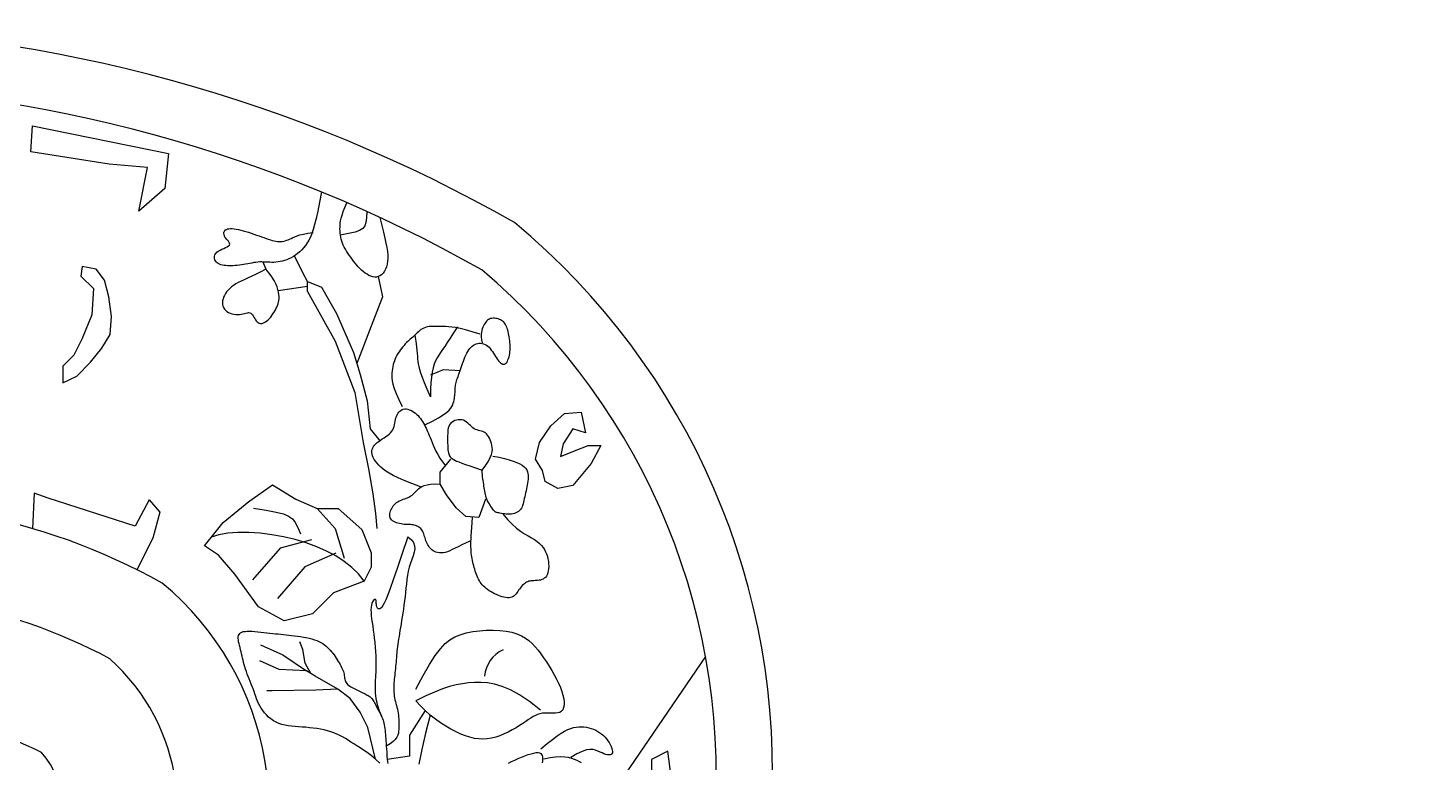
# Model space of a CAD drawing. Extents: x -66030 to 95157, y -13132 to 45879.
# Drawn here: x 25891 to 26495, y 14310 to 14631 of the extents above; entities that cross this region are included whole.
import ezdxf

# ---------------------------------------------------------------- set-up
doc = ezdxf.new("R2010")
doc.units = 0
doc.header["$LTSCALE"] = 100
doc.header["$MEASUREMENT"] = 0
for name, color, linetype in [('3', 11, 'CONTINUOUS'), ('4', 121, 'CONTINUOUS'), ('7', 105, 'CONTINUOUS')]:
    doc.layers.add(name, color=color, linetype=linetype)

# ---------------------------------------------------------------- blocks, each defined once
blk = doc.blocks.new('窗-064')
at = {"layer": '3'}
for points in [[(379.11, 1460.02, 0.125096), (82.51, 1540.83, 0.246226), (-582.47, 1150.55, 0.263392), (-638.54, 530.87, 0.244254), (-189.37, 119.63, 0.094728), (40.45, 107.47, 0.229302), (460.49, 195.21, 0.299851), (744.37, 931.32, 0.257018), (480.15, 1211.55, 0.245877)], [(258.21, 275.66, 0.056171), (374.67, 329.94, 0.100571), (525.28, 505.18, 0.264454), (554.96, 903.36, 0.241063), (298.76, 1092.72, -0.456969), (268.04, 1157.7, 0.370609), (239.49, 1323.16, 0.165573), (66.06, 1355.1, 0.181697), (-310.31, 1189.25, 0.216134), (-501.54, 799.61, 0.12446), (-434.82, 522.55, 0.140784), (-236.16, 321.06, 0.124254), (-143.2, 281.96, 0.146763), (39.28, 286.51, 0.143216)]]:
    blk.add_lwpolyline(points, format="xyb", close=True, dxfattribs=at)
for points in [[(229.33, 1485.7), (233.14, 1504.72), (216.38, 1506.24), (182.12, 1511.56), (182.88, 1522.97), (242.27, 1510.8), (240.75, 1495.59), (229.33, 1485.7)], [(309.09, 1494.06), (308.22, 1489.52), (307.44, 1485.7), (306.73, 1482.51), (306.08, 1479.87), (305.46, 1477.68), (304.85, 1475.87), (304.23, 1474.33), (303.57, 1472.99), (302.86, 1471.78), (302.1, 1470.67), (301.3, 1469.65), (300.45, 1468.73), (299.57, 1467.9), (298.66, 1467.15), (297.74, 1466.47), (296.8, 1465.87), (295.84, 1465.34), (294.88, 1464.87), (293.92, 1464.46), (292.96, 1464.12), (292.01, 1463.83), (291.06, 1463.61), (290.13, 1463.45), (289.21, 1463.34), (288.31, 1463.3), (287.42, 1463.29), (286.55, 1463.31), (285.68, 1463.36), (284.82, 1463.41), (283.96, 1463.44), (283.1, 1463.46), (282.23, 1463.45), (281.35, 1463.39), (280.46, 1463.29), (279.57, 1463.16), (278.67, 1463), (277.77, 1462.84), (276.86, 1462.66), (275.96, 1462.49), (275.04, 1462.33), (274.13, 1462.19), (273.23, 1462.07), (272.33, 1461.97), (271.44, 1461.89), (270.57, 1461.84), (269.71, 1461.81), (268.87, 1461.81), (268.06, 1461.83), (267.28, 1461.88), (266.54, 1461.97), (265.83, 1462.09), (265.17, 1462.26), (264.56, 1462.47), (264.01, 1462.74), (263.52, 1463.06), (263.11, 1463.45), (262.77, 1463.89), (262.51, 1464.39), (262.36, 1464.93), (262.31, 1465.49), (262.38, 1466.06), (262.58, 1466.63), (262.92, 1467.18), (263.41, 1467.69), (264.05, 1468.16), (264.81, 1468.59), (265.62, 1468.99), (266.45, 1469.37), (267.23, 1469.73), (267.93, 1470.09), (268.5, 1470.45), (268.87, 1470.82), (269.03, 1471.21), (268.99, 1471.62), (268.79, 1472.04), (268.48, 1472.48), (268.1, 1472.93), (267.69, 1473.39), (267.3, 1473.87), (266.95, 1474.36), (266.7, 1474.85), (266.53, 1475.35), (266.47, 1475.83), (266.5, 1476.29), (266.62, 1476.72), (266.84, 1477.1), (267.15, 1477.43), (267.56, 1477.69), (268.06, 1477.88), (268.65, 1478), (269.33, 1478.05), (270.09, 1478.03), (270.92, 1477.96), (271.83, 1477.82), (272.8, 1477.63), (273.83, 1477.39), (274.92, 1477.1), (276.05, 1476.78), (277.21, 1476.42), (278.38, 1476.04), (279.56, 1475.64), (280.72, 1475.24), (281.85, 1474.85), (282.94, 1474.46), (283.97, 1474.09), (284.95, 1473.75), (285.88, 1473.43), (286.77, 1473.15), (287.61, 1472.9), (288.41, 1472.7), (289.18, 1472.54), (289.92, 1472.44), (290.62, 1472.39), (291.31, 1472.4), (291.97, 1472.46), (292.62, 1472.57), (293.26, 1472.72), (293.9, 1472.92), (294.54, 1473.17), (295.18, 1473.45), (295.84, 1473.77), (296.56, 1474.12), (297.4, 1474.49), (298.43, 1474.88), (299.68, 1475.27), (301.22, 1475.65), (303.11, 1476.03), (305.39, 1476.38)], [(334.6, 1482.9), (335.43, 1479.46), (336.15, 1476.48), (336.76, 1473.92), (337.26, 1471.7), (337.64, 1469.78), (337.9, 1468.08), (338.05, 1466.57), (338.07, 1465.16), (337.97, 1463.83), (337.76, 1462.57), (337.44, 1461.4), (337.03, 1460.33), (336.54, 1459.37), (335.96, 1458.56), (335.33, 1457.89), (334.63, 1457.38), (333.89, 1457.05), (333.11, 1456.89), (332.3, 1456.88), (331.47, 1457), (330.63, 1457.25), (329.79, 1457.61), (328.97, 1458.06), (328.16, 1458.6), (327.37, 1459.2), (326.62, 1459.86), (325.88, 1460.57), (325.17, 1461.32), (324.48, 1462.12), (323.8, 1462.94), (323.14, 1463.79), (322.49, 1464.66), (321.85, 1465.53), (321.23, 1466.42), (320.63, 1467.3), (320.06, 1468.19), (319.53, 1469.09), (319.05, 1469.97), (318.62, 1470.86), (318.24, 1471.73), (317.93, 1472.6), (317.68, 1473.46), (317.49, 1474.31), (317.35, 1475.17), (317.25, 1476.02), (317.2, 1476.88), (317.17, 1477.74), (317.18, 1478.6), (317.21, 1479.49), (317.3, 1480.42), (317.45, 1481.44), (317.71, 1482.6), (318.09, 1483.93), (318.61, 1485.47), (319.31, 1487.27), (320.2, 1489.36)], [(328.89, 1485.51), (328.73, 1482.8), (328.47, 1480.73), (327.97, 1479.19), (327.11, 1478.05), (325.74, 1477.2), (323.73, 1476.52), (320.94, 1475.88), (317.23, 1475.17)], [(302.97, 1454.86), (301.15, 1458.49), (297.27, 1466.17)], [(204.03, 1457.28), (209.49, 1451.83), (208.88, 1440.31), (204.63, 1430), (200.99, 1422.73), (196.14, 1417.88), (196.14, 1410.6), (202.21, 1413.63), (208.28, 1419.69), (213.13, 1425.76), (216.77, 1431.82), (217.38, 1439.7), (216.17, 1448.19), (214.35, 1455.46), (210.7, 1460.31), (204.63, 1461.53), (204.03, 1457.28)], [(284.76, 1460.31), (282.39, 1459.06), (280.28, 1458), (278.41, 1457.1), (276.75, 1456.32), (275.28, 1455.64), (273.96, 1455.03), (272.78, 1454.44), (271.71, 1453.85), (270.72, 1453.22), (269.83, 1452.56), (269.02, 1451.87), (268.3, 1451.16), (267.68, 1450.42), (267.14, 1449.66), (266.7, 1448.88), (266.34, 1448.09), (266.09, 1447.29), (265.93, 1446.49), (265.87, 1445.71), (265.91, 1444.94), (266.06, 1444.21), (266.32, 1443.53), (266.68, 1442.89), (267.15, 1442.33), (267.74, 1441.84), (268.42, 1441.42), (269.17, 1441.08), (269.97, 1440.81), (270.81, 1440.62), (271.66, 1440.51), (272.51, 1440.47), (273.32, 1440.51), (274.1, 1440.62), (274.82, 1440.77), (275.5, 1440.95), (276.13, 1441.12), (276.72, 1441.24), (277.25, 1441.31), (277.74, 1441.27), (278.18, 1441.12), (278.58, 1440.82), (278.94, 1440.4), (279.27, 1439.9), (279.6, 1439.35), (279.92, 1438.78), (280.26, 1438.22), (280.62, 1437.71), (281.01, 1437.28), (281.45, 1436.95), (281.93, 1436.74), (282.45, 1436.64), (282.99, 1436.64), (283.54, 1436.75), (284.11, 1436.96), (284.69, 1437.27), (285.26, 1437.68), (285.83, 1438.18), (286.38, 1438.76), (286.91, 1439.4), (287.42, 1440.09), (287.91, 1440.82), (288.38, 1441.56), (288.81, 1442.3), (289.21, 1443.04), (289.57, 1443.74), (289.88, 1444.44), (290.15, 1445.14), (290.36, 1445.85), (290.51, 1446.6), (290.59, 1447.4), (290.59, 1448.26), (290.52, 1449.2), (290.36, 1450.23), (290.09, 1451.36), (289.69, 1452.59), (289.12, 1453.92), (288.37, 1455.36), (287.41, 1456.9), (286.21, 1458.55), (284.76, 1460.31)], [(283.53, 1463.45), (284.76, 1460.31)], [(302.97, 1452.74), (290.23, 1450.8)], [(302.97, 1450.61), (302.97, 1454.86), (309.04, 1452.43), (315.71, 1440.91), (323, 1423.94), (326.03, 1414.24), (329.07, 1402.72), (330.28, 1390.59), (334.5, 1385.34)], [(333.89, 1457.05), (335.74, 1448.19), (331.49, 1437.28), (324.51, 1419.09)], [(302.97, 1450.61), (315.11, 1428.79), (323.6, 1406.36), (327.25, 1384.53), (329.67, 1373.01), (331.49, 1362.1), (332.71, 1353.61), (333.32, 1346.94)], [(378.32, 1431.88), (374.9, 1432.97), (372.03, 1433.79), (369.63, 1434.38), (367.63, 1434.78), (365.95, 1435.03), (364.52, 1435.16), (363.27, 1435.23), (362.12, 1435.26), (361.02, 1435.29), (359.95, 1435.32), (358.91, 1435.33), (357.93, 1435.33), (356.98, 1435.29), (356.1, 1435.2), (355.26, 1435.07), (354.5, 1434.87), (353.79, 1434.6), (353.14, 1434.26), (352.54, 1433.88), (351.98, 1433.45), (351.45, 1433), (350.93, 1432.52), (350.43, 1432.04), (349.93, 1431.57), (349.43, 1431.1), (348.92, 1430.64), (348.4, 1430.19), (347.87, 1429.72), (347.34, 1429.24), (346.79, 1428.74), (346.25, 1428.21), (345.69, 1427.64), (345.13, 1427.03), (344.56, 1426.38), (344.01, 1425.7), (343.47, 1424.98), (342.95, 1424.24), (342.46, 1423.48), (342.01, 1422.7), (341.6, 1421.91), (341.24, 1421.11), (340.93, 1420.3), (340.67, 1419.47), (340.44, 1418.62), (340.25, 1417.75), (340.1, 1416.86), (339.97, 1415.93), (339.87, 1414.96), (339.8, 1413.94), (339.81, 1412.82), (339.94, 1411.53), (340.25, 1410.01), (340.8, 1408.19), (341.63, 1406.01), (342.8, 1403.4), (344.35, 1400.31)], [(354.26, 1392.3), (357.59, 1393.95), (360.22, 1395.39), (362.24, 1396.64), (363.73, 1397.73), (364.8, 1398.69), (365.54, 1399.54), (366.03, 1400.32), (366.37, 1401.06), (366.63, 1401.77), (366.85, 1402.47), (367.02, 1403.14), (367.14, 1403.8), (367.24, 1404.45), (367.31, 1405.07), (367.36, 1405.68), (367.39, 1406.28), (367.42, 1406.86), (367.44, 1407.43), (367.47, 1408), (367.51, 1408.56), (367.56, 1409.12), (367.63, 1409.68), (367.73, 1410.25), (367.86, 1410.84), (368.03, 1411.43), (368.22, 1412.05), (368.45, 1412.69), (368.7, 1413.36), (368.96, 1414.06), (369.24, 1414.8), (369.53, 1415.58), (369.83, 1416.41), (370.12, 1417.29), (370.42, 1418.2), (370.73, 1419.14), (371.05, 1420.08), (371.38, 1421.02), (371.73, 1421.93), (372.1, 1422.81), (372.5, 1423.64), (372.93, 1424.4), (373.38, 1425.09), (373.87, 1425.71), (374.38, 1426.27), (374.91, 1426.74), (375.47, 1427.15), (376.06, 1427.47), (376.67, 1427.72), (377.3, 1427.89), (377.94, 1427.97), (378.59, 1427.97), (379.24, 1427.89), (379.89, 1427.72), (380.51, 1427.47), (381.12, 1427.13), (381.7, 1426.7), (382.24, 1426.19), (382.75, 1425.6), (383.24, 1424.96), (383.7, 1424.28), (384.15, 1423.58), (384.6, 1422.88), (385.03, 1422.18), (385.47, 1421.52), (385.92, 1420.89), (386.37, 1420.32), (386.82, 1419.82), (387.26, 1419.41), (387.7, 1419.08), (388.13, 1418.85), (388.54, 1418.75), (388.93, 1418.77), (389.3, 1418.92), (389.65, 1419.2), (389.97, 1419.6), (390.27, 1420.08), (390.53, 1420.65), (390.77, 1421.29), (390.97, 1421.97), (391.13, 1422.69), (391.26, 1423.44), (391.36, 1424.21), (391.42, 1424.99), (391.45, 1425.79), (391.45, 1426.59), (391.42, 1427.41), (391.37, 1428.23), (391.29, 1429.05), (391.19, 1429.88), (391.07, 1430.69), (390.93, 1431.5), (390.77, 1432.27), (390.59, 1433.02), (390.4, 1433.74), (390.18, 1434.41), (389.95, 1435.02), (389.71, 1435.58), (389.45, 1436.09), (389.16, 1436.54), (388.85, 1436.95), (388.51, 1437.31), (388.14, 1437.63), (387.73, 1437.91), (387.28, 1438.16), (386.79, 1438.38), (386.26, 1438.57), (385.71, 1438.72), (385.15, 1438.82), (384.58, 1438.88), (384.02, 1438.88), (383.47, 1438.83), (382.96, 1438.71), (382.47, 1438.53), (382.02, 1438.29), (381.6, 1437.98), (381.21, 1437.62), (380.84, 1437.2), (380.5, 1436.72), (380.17, 1436.19), (379.85, 1435.61), (379.55, 1434.98), (379.28, 1434.29), (379.05, 1433.53), (378.89, 1432.67), (378.82, 1431.72), (378.84, 1430.65), (378.98, 1429.45), (379.26, 1428.11)], [(368.41, 1435.18), (366.75, 1432.43), (365.29, 1430.13), (364.01, 1428.21), (362.88, 1426.58), (361.9, 1425.18), (361.03, 1423.92), (360.26, 1422.72), (359.57, 1421.52), (358.93, 1420.23), (358.36, 1418.8), (357.86, 1417.18), (357.43, 1415.33), (357.08, 1413.19), (356.83, 1410.72), (356.67, 1407.85), (356.62, 1404.55)], [(356.62, 1404.55), (355.19, 1407.94), (354.05, 1410.72), (353.17, 1413.01), (352.5, 1414.88), (352.03, 1416.42), (351.69, 1417.72), (351.47, 1418.88), (351.31, 1419.98), (351.19, 1421.11), (351.09, 1422.28), (350.99, 1423.53), (350.88, 1424.86), (350.75, 1426.29), (350.56, 1427.85), (350.33, 1429.55), (350.01, 1431.41)], [(369.83, 1415.86), (362.28, 1416.33), (356.62, 1413.98)], [(352.37, 1365.21), (348.48, 1366.64), (345.24, 1367.93), (342.56, 1369.1), (340.39, 1370.18), (338.62, 1371.17), (337.2, 1372.1), (336.03, 1372.99), (335.04, 1373.85), (334.16, 1374.7), (333.38, 1375.54), (332.71, 1376.36), (332.15, 1377.18), (331.7, 1377.97), (331.37, 1378.74), (331.16, 1379.49), (331.07, 1380.21), (331.1, 1380.9), (331.25, 1381.57), (331.5, 1382.21), (331.86, 1382.82), (332.31, 1383.41), (332.85, 1383.99), (333.45, 1384.54), (334.13, 1385.08), (334.86, 1385.6), (335.64, 1386.12), (336.42, 1386.64), (337.2, 1387.16), (337.95, 1387.7), (338.64, 1388.26), (339.27, 1388.85), (339.79, 1389.48), (340.21, 1390.14), (340.53, 1390.85), (340.77, 1391.58), (340.96, 1392.32), (341.12, 1393.08), (341.26, 1393.83), (341.42, 1394.57), (341.6, 1395.29), (341.83, 1395.98), (342.12, 1396.63), (342.45, 1397.23), (342.83, 1397.77), (343.26, 1398.24), (343.73, 1398.63), (344.26, 1398.93), (344.82, 1399.13), (345.43, 1399.23), (346.08, 1399.22), (346.75, 1399.11), (347.43, 1398.92), (348.11, 1398.64), (348.79, 1398.3), (349.46, 1397.88), (350.09, 1397.41), (350.69, 1396.88), (351.26, 1396.31), (351.79, 1395.7), (352.29, 1395.06), (352.77, 1394.39), (353.21, 1393.71), (353.63, 1393.01), (354.02, 1392.3), (354.4, 1391.59), (354.75, 1390.87), (355.1, 1390.13), (355.45, 1389.36), (355.8, 1388.54), (356.16, 1387.66), (356.53, 1386.72), (356.93, 1385.71), (357.36, 1384.6), (357.85, 1383.41), (358.41, 1382.13), (359.07, 1380.76), (359.86, 1379.3), (360.8, 1377.76), (361.91, 1376.12), (363.22, 1374.4)], [(419.51, 1380.89), (425.58, 1383.32), (431.04, 1383.32), (426.79, 1375.44), (418.9, 1365.74), (412.22, 1364.53), (406.76, 1367.56), (405.55, 1372.41), (402.51, 1377.26), (404.33, 1384.53), (409.19, 1391.81), (415.26, 1397.26), (422.54, 1397.87), (424.36, 1388.78), (418.9, 1390.59), (414.65, 1383.93), (413.44, 1378.47), (419.51, 1380.89)], [(379.26, 1372.51), (380.82, 1374.64), (381.98, 1376.46), (382.8, 1378.01), (383.33, 1379.34), (383.62, 1380.48), (383.71, 1381.49), (383.65, 1382.41), (383.51, 1383.27), (383.31, 1384.12), (383.07, 1384.95), (382.78, 1385.74), (382.45, 1386.49), (382.07, 1387.18), (381.65, 1387.8), (381.19, 1388.33), (380.68, 1388.77), (380.13, 1389.1), (379.54, 1389.35), (378.93, 1389.54), (378.3, 1389.7), (377.66, 1389.86), (377.03, 1390.04), (376.41, 1390.27), (375.8, 1390.58), (375.23, 1390.98), (374.67, 1391.45), (374.12, 1391.97), (373.56, 1392.51), (372.99, 1393.04), (372.4, 1393.52), (371.76, 1393.94), (371.08, 1394.27), (370.35, 1394.47), (369.58, 1394.55), (368.8, 1394.52), (368.02, 1394.38), (367.27, 1394.14), (366.57, 1393.8), (365.95, 1393.37), (365.42, 1392.85), (365.01, 1392.25), (364.7, 1391.59), (364.47, 1390.86), (364.32, 1390.08), (364.23, 1389.27), (364.19, 1388.44), (364.17, 1387.58), (364.17, 1386.73), (364.17, 1385.88), (364.17, 1385.04), (364.18, 1384.23), (364.2, 1383.44), (364.22, 1382.68), (364.27, 1381.97), (364.32, 1381.3), (364.4, 1380.68), (364.5, 1380.12), (364.64, 1379.61), (364.81, 1379.15), (365.04, 1378.72), (365.32, 1378.32), (365.68, 1377.94), (366.12, 1377.58), (366.64, 1377.23), (367.28, 1376.87), (368.07, 1376.49), (369.07, 1376.07), (370.34, 1375.58), (371.94, 1375), (373.92, 1374.31), (376.34, 1373.49), (379.26, 1372.51)], [(380.68, 1359.79), (377.85, 1351.78), (372.19, 1352.25), (367.94, 1356.02), (363.69, 1361.68), (360.86, 1366.39), (360.86, 1371.57), (365.58, 1377.23)], [(383.98, 1378.64), (386.65, 1378.11), (389, 1377.57), (391.06, 1377.03), (392.84, 1376.47), (394.36, 1375.89), (395.64, 1375.29), (396.69, 1374.67), (397.54, 1374.01), (398.2, 1373.31), (398.7, 1372.58), (399.04, 1371.82), (399.26, 1371.04), (399.36, 1370.24), (399.38, 1369.41), (399.33, 1368.57), (399.23, 1367.72), (399.1, 1366.87), (398.94, 1366), (398.77, 1365.14), (398.58, 1364.28), (398.39, 1363.42), (398.19, 1362.57), (398, 1361.72), (397.82, 1360.89), (397.65, 1360.08), (397.48, 1359.28), (397.31, 1358.51), (397.12, 1357.78), (396.91, 1357.09), (396.66, 1356.44), (396.36, 1355.85), (396.01, 1355.32), (395.59, 1354.85), (395.12, 1354.44), (394.59, 1354.1), (394, 1353.82), (393.38, 1353.6), (392.71, 1353.44), (392.02, 1353.33), (391.29, 1353.27), (390.55, 1353.27), (389.79, 1353.31), (389.05, 1353.38), (388.33, 1353.47), (387.66, 1353.58), (387.03, 1353.69), (386.49, 1353.8), (386.02, 1353.9), (385.66, 1353.98), (385.38, 1354.05), (385.15, 1354.13), (384.97, 1354.23), (384.81, 1354.36), (384.64, 1354.53), (384.45, 1354.77), (384.21, 1355.08), (383.92, 1355.48), (383.57, 1355.95), (383.19, 1356.49), (382.79, 1357.08), (382.39, 1357.72), (381.99, 1358.39), (381.63, 1359.09), (381.31, 1359.79), (381.04, 1360.5), (380.82, 1361.21), (380.65, 1361.92), (380.5, 1362.63), (380.38, 1363.35), (380.27, 1364.08), (380.16, 1364.82), (380.05, 1365.56), (379.92, 1366.32), (379.79, 1367.1), (379.66, 1367.9), (379.54, 1368.73), (379.43, 1369.6), (379.34, 1370.52), (379.28, 1371.49), (379.26, 1372.51)], [(233.9, 1359.46), (227.81, 1348.05), (189.73, 1360.22), (183.64, 1362.5), (182.87, 1346.95)], [(327.72, 1324), (314.38, 1318.88), (305.15, 1309.66), (292.83, 1306.58), (281.54, 1312.73), (271.28, 1327.08), (264.1, 1335.28), (257.94, 1339.38), (266.15, 1349.63), (277.44, 1358.85), (287.7, 1366.03), (297.96, 1359.88), (307.2, 1355.78), (316.43, 1355.78), (326.69, 1346.55), (330.8, 1336.3), (330.8, 1330.15), (327.72, 1324)], [(374.31, 1341.65), (372.24, 1340.71), (370.42, 1339.85), (368.83, 1339.06), (367.43, 1338.36), (366.19, 1337.75), (365.09, 1337.25), (364.08, 1336.84), (363.14, 1336.55), (362.25, 1336.37), (361.39, 1336.3), (360.58, 1336.33), (359.81, 1336.46), (359.09, 1336.67), (358.42, 1336.96), (357.81, 1337.31), (357.25, 1337.73), (356.74, 1338.19), (356.3, 1338.7), (355.9, 1339.25), (355.55, 1339.83), (355.23, 1340.42), (354.96, 1341.04), (354.71, 1341.66), (354.5, 1342.28), (354.3, 1342.89), (354.11, 1343.5), (353.93, 1344.08), (353.75, 1344.65), (353.55, 1345.18), (353.32, 1345.69), (353.07, 1346.17), (352.77, 1346.6), (352.42, 1346.99), (352.02, 1347.34), (351.59, 1347.64), (351.12, 1347.9), (350.63, 1348.13), (350.12, 1348.31), (349.6, 1348.46), (349.07, 1348.56), (348.54, 1348.63), (348, 1348.68), (347.46, 1348.7), (346.91, 1348.72), (346.34, 1348.74), (345.75, 1348.76), (345.14, 1348.8), (344.51, 1348.88), (343.85, 1348.98), (343.17, 1349.13), (342.5, 1349.31), (341.85, 1349.52), (341.22, 1349.78), (340.65, 1350.07), (340.14, 1350.4), (339.71, 1350.76), (339.38, 1351.16), (339.13, 1351.6), (338.97, 1352.06), (338.89, 1352.55), (338.88, 1353.06), (338.94, 1353.59), (339.06, 1354.13), (339.24, 1354.69), (339.47, 1355.25), (339.76, 1355.81), (340.09, 1356.36), (340.46, 1356.9), (340.88, 1357.4), (341.34, 1357.88), (341.85, 1358.31), (342.39, 1358.69), (342.96, 1359.02), (343.57, 1359.3), (344.19, 1359.54), (344.81, 1359.76), (345.44, 1359.97), (346.05, 1360.18), (346.63, 1360.41), (347.18, 1360.66), (347.69, 1360.94), (348.17, 1361.26), (348.63, 1361.61), (349.07, 1362), (349.51, 1362.41), (349.97, 1362.86), (350.45, 1363.33), (350.96, 1363.84), (351.52, 1364.36), (352.17, 1364.88), (352.97, 1365.37), (353.96, 1365.8), (355.2, 1366.15), (356.73, 1366.38), (358.6, 1366.47), (360.86, 1366.39)], [(233.9, 1359.46), (238.47, 1354.14), (235.42, 1342.73), (228.53, 1328.97)], [(279.36, 1355.9), (285, 1354.99), (289.28, 1354.2), (292.45, 1353.4), (294.73, 1352.46), (296.38, 1351.25), (297.64, 1349.63), (298.74, 1347.48), (299.93, 1344.66)], [(307.2, 1355.78), (315.06, 1346.99), (319.02, 1334.1)], [(388.22, 1353.43), (390.31, 1350.94), (392.32, 1348.88), (394.24, 1347.2), (396.06, 1345.83), (397.77, 1344.71), (399.35, 1343.76), (400.8, 1342.92), (402.1, 1342.12), (403.25, 1341.32), (404.25, 1340.48), (405.11, 1339.63), (405.84, 1338.74), (406.46, 1337.81), (406.97, 1336.86), (407.39, 1335.86), (407.72, 1334.82), (407.98, 1333.74), (408.16, 1332.64), (408.27, 1331.54), (408.3, 1330.46), (408.26, 1329.43), (408.13, 1328.46), (407.93, 1327.58), (407.64, 1326.81), (407.28, 1326.17), (406.85, 1325.64), (406.36, 1325.23), (405.83, 1324.91), (405.26, 1324.66), (404.67, 1324.49), (404.07, 1324.37), (403.48, 1324.3), (402.9, 1324.25), (402.33, 1324.22), (401.77, 1324.2), (401.23, 1324.17), (400.69, 1324.12), (400.17, 1324.04), (399.66, 1323.92), (399.15, 1323.75), (398.66, 1323.51), (398.17, 1323.21), (397.69, 1322.86), (397.23, 1322.46), (396.78, 1322.02), (396.35, 1321.55), (395.93, 1321.05), (395.54, 1320.53), (395.16, 1319.99), (394.8, 1319.46), (394.44, 1318.93), (394.06, 1318.44), (393.67, 1317.98), (393.24, 1317.58), (392.76, 1317.24), (392.23, 1316.99), (391.64, 1316.83), (390.99, 1316.76), (390.29, 1316.77), (389.55, 1316.86), (388.78, 1317.01), (387.98, 1317.21), (387.16, 1317.47), (386.34, 1317.78), (385.51, 1318.12), (384.7, 1318.5), (383.89, 1318.9), (383.11, 1319.34), (382.36, 1319.8), (381.65, 1320.29), (380.98, 1320.79), (380.36, 1321.31), (379.8, 1321.85), (379.29, 1322.4), (378.83, 1322.98), (378.42, 1323.57), (378.04, 1324.19), (377.69, 1324.82), (377.36, 1325.49), (377.06, 1326.18), (376.77, 1326.9), (376.5, 1327.65), (376.24, 1328.41), (376, 1329.18), (375.77, 1329.97), (375.56, 1330.75), (375.36, 1331.53), (375.17, 1332.31), (375, 1333.07), (374.85, 1333.82), (374.72, 1334.59), (374.6, 1335.37), (374.5, 1336.19), (374.43, 1337.05), (374.38, 1337.96), (374.35, 1338.94), (374.35, 1340), (374.37, 1341.17), (374.42, 1342.47), (374.49, 1343.93), (374.59, 1345.59), (374.71, 1347.47), (374.85, 1349.61), (375.02, 1352.02)], [(327.72, 1324), (325.23, 1327.12), (322.31, 1329.99), (319, 1332.62), (315.33, 1335.01), (311.33, 1337.15), (307.02, 1339.05), (302.43, 1340.72), (297.6, 1342.14), (292.56, 1343.33), (287.42, 1344.26), (282.29, 1344.9), (277.3, 1345.25), (272.55, 1345.27), (268.17, 1344.94), (264.27, 1344.24), (260.97, 1343.15)], [(346.73, 1343.31), (344.17, 1335.67), (342.08, 1329.48), (340.4, 1324.58), (339.06, 1320.8), (338, 1317.96), (337.17, 1315.89), (336.5, 1314.43), (335.94, 1313.41), (335.42, 1312.69), (334.95, 1312.2), (334.53, 1311.92), (334.16, 1311.84), (333.83, 1311.92), (333.56, 1312.13), (333.35, 1312.44), (333.2, 1312.84), (333.1, 1313.3), (333.05, 1313.78), (333.02, 1314.28), (333.01, 1314.76), (332.98, 1315.2), (332.94, 1315.57), (332.85, 1315.86), (332.71, 1316.04), (332.5, 1316.09), (332.23, 1316.01), (331.94, 1315.79), (331.63, 1315.43), (331.34, 1314.93), (331.08, 1314.29), (330.87, 1313.51), (330.74, 1312.58), (330.69, 1311.5), (330.73, 1310.29), (330.84, 1308.95), (331, 1307.51), (331.21, 1305.96), (331.44, 1304.33), (331.68, 1302.62), (331.92, 1300.84), (332.15, 1299.02), (332.35, 1297.14), (332.53, 1295.2), (332.68, 1293.21), (332.78, 1291.17), (332.83, 1289.07), (332.84, 1286.91), (332.77, 1284.7), (332.66, 1282.42), (332.54, 1280.08), (332.49, 1277.68), (332.57, 1275.2), (332.84, 1272.66), (333.38, 1270.04), (334.25, 1267.34), (335.51, 1264.56)], [(346.73, 1343.31), (348.34, 1342.09), (349.32, 1340.81), (349.77, 1339.48), (349.81, 1338.08), (349.54, 1336.63), (349.05, 1335.11), (348.47, 1333.52), (347.89, 1331.87), (347.39, 1330.16), (346.98, 1328.39), (346.65, 1326.57), (346.38, 1324.72), (346.15, 1322.85), (345.95, 1320.97), (345.76, 1319.09), (345.56, 1317.22), (345.34, 1315.38), (345.11, 1313.56), (344.86, 1311.78), (344.6, 1310.05), (344.34, 1308.37), (344.08, 1306.76), (343.83, 1305.22), (343.59, 1303.76), (343.36, 1302.38), (343.15, 1301.09), (342.95, 1299.86), (342.76, 1298.7), (342.59, 1297.59), (342.44, 1296.51), (342.3, 1295.48), (342.17, 1294.46), (342.06, 1293.47), (341.96, 1292.48), (341.87, 1291.51), (341.78, 1290.55), (341.71, 1289.59), (341.63, 1288.64), (341.55, 1287.69), (341.46, 1286.75), (341.37, 1285.8), (341.27, 1284.86), (341.17, 1283.93), (341.08, 1283), (340.98, 1282.08), (340.89, 1281.18), (340.82, 1280.29), (340.75, 1279.42), (340.7, 1278.58), (340.67, 1277.75), (340.65, 1276.94), (340.66, 1276.14), (340.7, 1275.34), (340.76, 1274.55), (340.86, 1273.76), (340.99, 1272.97), (341.15, 1272.17), (341.34, 1271.36), (341.55, 1270.54), (341.78, 1269.72), (342, 1268.89), (342.21, 1268.05), (342.4, 1267.2), (342.56, 1266.35), (342.69, 1265.49), (342.79, 1264.63), (342.86, 1263.75), (342.89, 1262.88), (342.91, 1262), (342.9, 1261.11), (342.88, 1260.23), (342.84, 1259.34), (342.78, 1258.46), (342.65, 1257.57), (342.41, 1256.67), (341.98, 1255.76), (341.32, 1254.83), (340.36, 1253.89), (339.07, 1252.92), (337.36, 1251.93)], [(304.67, 1342.04), (291, 1338.46), (278.97, 1324.51)], [(315.32, 1336.15), (301.87, 1330.32), (289.84, 1316.37)], [(334.53, 1244.41), (332.62, 1246.24), (330.81, 1247.77), (329.1, 1249.06), (327.49, 1250.15), (325.98, 1251.12), (324.56, 1252), (323.22, 1252.86), (321.95, 1253.68), (320.72, 1254.47), (319.52, 1255.22), (318.33, 1255.92), (317.11, 1256.58), (315.86, 1257.18), (314.55, 1257.73), (313.17, 1258.21), (311.71, 1258.63), (310.2, 1258.99), (308.65, 1259.31), (307.07, 1259.57), (305.46, 1259.79), (303.85, 1259.97), (302.24, 1260.12), (300.64, 1260.23), (299.07, 1260.34), (297.53, 1260.45), (296.02, 1260.58), (294.56, 1260.77), (293.15, 1261.01), (291.79, 1261.35), (290.49, 1261.78), (289.26, 1262.34), (288.11, 1263.01), (287.02, 1263.77), (286.01, 1264.61), (285.08, 1265.51), (284.23, 1266.47), (283.47, 1267.46), (282.78, 1268.47), (282.19, 1269.49), (281.66, 1270.52), (281.19, 1271.56), (280.77, 1272.6), (280.38, 1273.66), (280, 1274.72), (279.63, 1275.79), (279.24, 1276.87), (278.83, 1277.96), (278.4, 1279.05), (277.97, 1280.15), (277.53, 1281.24), (277.1, 1282.33), (276.69, 1283.4), (276.31, 1284.46), (275.95, 1285.49), (275.64, 1286.51), (275.36, 1287.49), (275.1, 1288.46), (274.87, 1289.41), (274.65, 1290.35), (274.44, 1291.28), (274.22, 1292.2), (274, 1293.12), (273.77, 1294.04), (273.53, 1294.94), (273.3, 1295.83), (273.1, 1296.69), (272.93, 1297.51), (272.81, 1298.28), (272.75, 1298.99), (272.78, 1299.63), (272.88, 1300.2), (273.09, 1300.69), (273.39, 1301.11), (273.8, 1301.45), (274.32, 1301.72), (274.96, 1301.93), (275.73, 1302.06), (276.62, 1302.14), (277.65, 1302.15), (278.78, 1302.11), (280.01, 1302.03), (281.3, 1301.91), (282.62, 1301.77), (283.96, 1301.61), (285.3, 1301.46), (286.6, 1301.3), (287.84, 1301.16), (289.05, 1301.04), (290.22, 1300.92), (291.38, 1300.8), (292.52, 1300.69), (293.68, 1300.57), (294.86, 1300.44), (296.07, 1300.3), (297.32, 1300.15), (298.61, 1299.97), (299.91, 1299.78), (301.2, 1299.56), (302.47, 1299.32), (303.7, 1299.05), (304.88, 1298.75), (305.99, 1298.41), (307.01, 1298.04), (307.96, 1297.63), (308.82, 1297.18), (309.63, 1296.7), (310.37, 1296.19), (311.07, 1295.65), (311.72, 1295.07), (312.34, 1294.46), (312.94, 1293.82), (313.51, 1293.15), (314.05, 1292.46), (314.57, 1291.76), (315.06, 1291.06), (315.53, 1290.35), (315.98, 1289.64), (316.41, 1288.95), (316.82, 1288.26), (317.2, 1287.6), (317.56, 1286.95), (317.88, 1286.31), (318.17, 1285.68), (318.43, 1285.07), (318.64, 1284.47), (318.81, 1283.88), (318.93, 1283.3), (319.03, 1282.73), (319.11, 1282.18), (319.19, 1281.65), (319.28, 1281.13), (319.41, 1280.63), (319.58, 1280.16), (319.81, 1279.71), (320.12, 1279.28), (320.5, 1278.88), (320.94, 1278.5), (321.42, 1278.14), (321.95, 1277.8), (322.5, 1277.47), (323.07, 1277.16), (323.66, 1276.87), (324.24, 1276.58), (324.82, 1276.3), (325.4, 1276.03), (325.97, 1275.77), (326.53, 1275.51), (327.08, 1275.25), (327.6, 1275), (328.12, 1274.75), (328.61, 1274.5), (329.08, 1274.24), (329.52, 1273.98), (329.95, 1273.69), (330.35, 1273.39), (330.73, 1273.06), (331.08, 1272.7), (331.4, 1272.3), (331.71, 1271.87), (331.99, 1271.39), (332.25, 1270.89), (332.51, 1270.37), (332.75, 1269.84), (333, 1269.3), (333.26, 1268.77), (333.52, 1268.24), (333.8, 1267.72), (334.09, 1267.22), (334.38, 1266.71), (334.68, 1266.2), (334.97, 1265.68), (335.25, 1265.13), (335.51, 1264.56), (335.75, 1263.95), (335.97, 1263.31), (336.16, 1262.62), (336.33, 1261.9), (336.48, 1261.15), (336.62, 1260.37), (336.73, 1259.56), (336.83, 1258.73), (336.92, 1257.89), (337, 1257.02), (337.07, 1256.12), (337.14, 1255.18), (337.21, 1254.18), (337.28, 1253.1), (337.36, 1251.93), (337.46, 1250.65), (337.56, 1249.26), (337.69, 1247.73), (337.84, 1246.09), (338.02, 1244.34)], [(350.3, 1276.86), (353.51, 1282.79), (356.3, 1287.61), (358.76, 1291.44), (361, 1294.43), (363.11, 1296.71), (365.19, 1298.41), (367.36, 1299.66), (369.71, 1300.6), (372.3, 1301.35), (375.11, 1301.92), (378.05, 1302.31), (381.05, 1302.52), (384.04, 1302.56), (386.94, 1302.43), (389.68, 1302.12), (392.2, 1301.63), (394.42, 1300.96), (396.39, 1300.14), (398.12, 1299.15), (399.68, 1298.02), (401.09, 1296.75), (402.39, 1295.36), (403.63, 1293.85), (404.85, 1292.23), (406.08, 1290.52), (407.29, 1288.74), (408.49, 1286.89), (409.64, 1285.02), (410.73, 1283.12), (411.73, 1281.23), (412.63, 1279.36), (413.4, 1277.54), (414.04, 1275.78), (414.52, 1274.11), (414.84, 1272.55), (415.01, 1271.11), (415, 1269.83), (414.82, 1268.73), (414.46, 1267.82), (413.92, 1267.12), (413.18, 1266.66), (412.29, 1266.39), (411.28, 1266.27), (410.18, 1266.25), (409.01, 1266.28), (407.83, 1266.33), (406.66, 1266.34), (405.54, 1266.27), (404.48, 1266.08), (403.48, 1265.77), (402.5, 1265.34), (401.52, 1264.82), (400.5, 1264.19), (399.43, 1263.48), (398.26, 1262.69), (396.98, 1261.83), (395.57, 1260.9), (394.03, 1259.95), (392.39, 1258.99), (390.66, 1258.07), (388.86, 1257.21), (387.03, 1256.45), (385.17, 1255.81), (383.3, 1255.34), (381.45, 1255.05), (379.6, 1254.95), (377.74, 1255.03), (375.85, 1255.3), (373.93, 1255.75), (371.96, 1256.38), (369.93, 1257.18), (367.83, 1258.15), (365.64, 1259.29), (363.39, 1260.6), (361.11, 1262.07), (358.84, 1263.7), (356.59, 1265.48), (354.39, 1267.41), (352.29, 1269.5), (350.3, 1271.73)], [(282.53, 1296.13), (292.23, 1291.78), (302.59, 1284.77)], [(304.43, 1283.6), (301.92, 1288.11), (300.92, 1294.12), (299.58, 1297.46)], [(316.3, 1276.76), (306.27, 1282.43), (302.59, 1284.77), (290.55, 1285.44), (282.19, 1289.11)], [(476.8, 1291.08), (335.87, 1084.51)], [(332.62, 1246.24), (329.34, 1260.06), (326, 1266.74), (321.65, 1272.75), (316.3, 1276.76), (306.6, 1276.42), (287.54, 1276.09), (285.2, 1276.09)], [(404.68, 1267.63), (399.91, 1271.4), (395.57, 1274.31), (391.62, 1276.47), (388.01, 1277.98), (384.68, 1278.95), (381.59, 1279.49), (378.7, 1279.7), (375.95, 1279.68), (373.29, 1279.51), (370.64, 1279.19), (367.92, 1278.67), (365.05, 1277.92), (361.93, 1276.88), (358.49, 1275.53), (354.64, 1273.83), (350.3, 1271.73)], [(354.39, 1267.41), (347.52, 1256.65), (347.52, 1247.54), (337.84, 1246.09)], [(356.59, 1265.48), (354.55, 1257.55), (352.88, 1250.42), (351.55, 1244.05)], [(390.7, 1244.51), (392.05, 1245.15), (393.47, 1245.81), (394.94, 1246.46), (396.42, 1247.09), (397.87, 1247.67), (399.28, 1248.18), (400.59, 1248.6), (401.77, 1248.9), (402.8, 1249.05), (403.64, 1249.06), (404.31, 1248.92), (404.82, 1248.65), (405.19, 1248.27), (405.44, 1247.8), (405.58, 1247.25), (405.64, 1246.66), (405.63, 1246.02), (405.56, 1245.36), (405.48, 1244.67)], [(422.66, 1244.61), (421.73, 1245.1), (420.72, 1245.58), (419.61, 1246.07), (418.36, 1246.51), (416.94, 1246.88), (415.32, 1247.13), (413.46, 1247.23), (411.34, 1247.14), (408.92, 1246.82), (406.17, 1246.23)], [(404.86, 1250.79), (407.59, 1253.02), (409.94, 1254.87), (411.97, 1256.37), (413.73, 1257.56), (415.27, 1258.48), (416.64, 1259.17), (417.9, 1259.66), (419.09, 1260.01), (420.27, 1260.24), (421.43, 1260.37), (422.57, 1260.39), (423.69, 1260.32), (424.79, 1260.17), (425.86, 1259.93), (426.89, 1259.63), (427.89, 1259.25), (428.85, 1258.81), (429.76, 1258.32), (430.63, 1257.77), (431.45, 1257.16), (432.21, 1256.51), (432.93, 1255.8), (433.59, 1255.05), (434.19, 1254.26), (434.73, 1253.43), (435.19, 1252.59), (435.58, 1251.75), (435.87, 1250.94), (436.06, 1250.19), (436.14, 1249.52), (436.1, 1248.95), (435.93, 1248.51), (435.61, 1248.22), (435.17, 1248.07), (434.62, 1248.04), (433.97, 1248.13), (433.24, 1248.31), (432.44, 1248.58), (431.6, 1248.92), (430.71, 1249.33), (429.8, 1249.76), (428.8, 1250.16), (427.67, 1250.43), (426.34, 1250.49), (424.76, 1250.25), (422.86, 1249.62), (420.6, 1248.53), (417.9, 1246.89)], [(471.27, 1028.45), (487, 1050.21), (455.54, 1068.34), (476.11, 1100.97), (454.33, 1115.47), (433.76, 1085.26), (390.19, 1111.85), (464.01, 1221.84), (460.38, 1249.63), (453.12, 1246.01), (453.12, 1238.76), (353.89, 1092.51)]]:
    blk.add_lwpolyline(points, dxfattribs=at)
blk.add_arc((394.08, 1281.34), 13.83, 114.37006, 175.37332, dxfattribs=at)
at = {"layer": '4'}
for points in [[(393.42, 1480.64, 0.125938), (83.09, 1565.83, 0.24434), (-605.85, 1160.67, 0.260892), (-661.75, 521.55, 0.243822), (-196.16, 95.57, 0.09928), (36.38, 83.1, 0.229316), (475.62, 175.29, 0.299655), (768.75, 936.85, 0.263819), (505.42, 1221.36, 0.239538)], [(247.18, 314.15, 0.054273), (351.9, 362.91, 0.100296), (491.16, 526.13, 0.265377), (518.97, 885.89, 0.242267), (290.5, 1053.54, -0.476547), (232.73, 1176.63, 0.365678), (216.62, 1290.09, 0.163339), (70.13, 1315.26, 0.18339), (-283.57, 1159.46, 0.21685), (-461.54, 798.77, 0.124142), (-399.55, 541.42, 0.142108), (-214.14, 354.58, 0.131655), (-134.94, 321.18, 0.161388), (39.56, 329.04, 0.151902)]]:
    blk.add_lwpolyline(points, format="xyb", close=True, dxfattribs=at)
at = {"layer": '7'}
blk.add_lwpolyline([(233.45, 362.3, 0.051431), (323.43, 404.13, 0.099912), (448.53, 552.37, 0.266817), (473.99, 864.05, 0.243571), (280.88, 1004.43, -0.490097), (189.33, 1201.61, 0.342685), (186.88, 1249.17, 0.157275), (75.37, 1265.46, 0.185977), (-250.13, 1122.2, 0.217926), (-411.55, 797.72, 0.12367), (-355.47, 565.01, 0.144343), (-186.28, 396.32, 0.146888), (-124.81, 370.31, 0.187439), (39.54, 383.44, 0.166797)], format="xyb", close=True, dxfattribs=at)

msp = doc.modelspace()

# ---------------------------------------------------------------- block references
at = {"layer": '3'}
msp.add_blockref('窗-064', (25709.68, 13065.1), dxfattribs=at)

doc.saveas('drawing.dxf')
